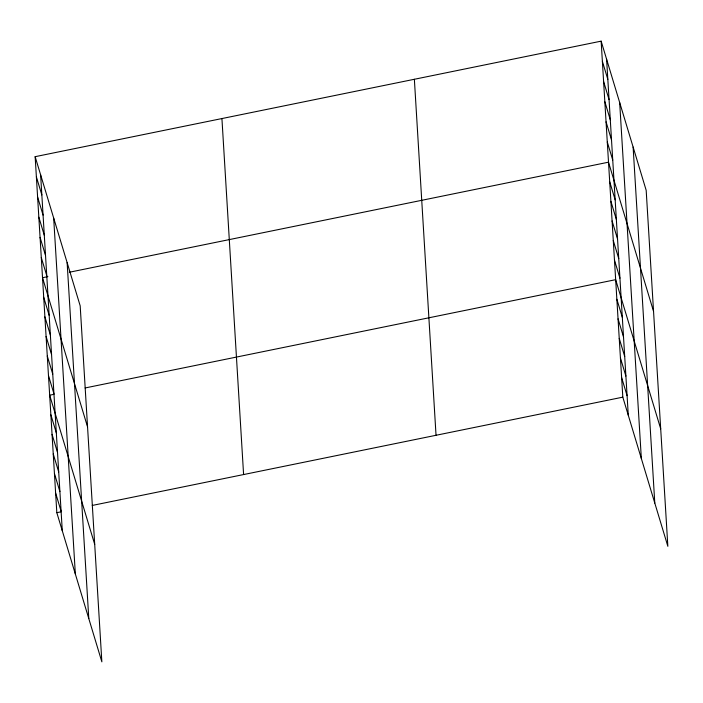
<?xml version="1.0" encoding="UTF-8"?>
<svg xmlns="http://www.w3.org/2000/svg" width="703" height="703" viewBox="0 0 703 703"><rect width="100%" height="100%" fill="white"/><g stroke="black" fill="none" stroke-linecap="round" stroke-linejoin="round"><path stroke-width="1.05" d="M35.15 156.681L80.186 305.84L101.856 661.848L56.82 512.68L35.15 156.681L601.144 41.152L646.18 190.32L667.85 546.319L622.814 397.16L601.144 41.152M47.883 276.631L42.523 277.72L87.55 426.888M69.351 272.246L608.508 162.191L653.544 311.359M53.964 394.33L49.667 395.2L94.703 544.368M85.089 387.968L615.661 279.68L660.697 428.839M56.82 512.68L61.117 511.81M92.242 505.448L622.814 397.16M602.374 61.328L607.831 79.421M603.596 81.504L609.062 99.589M604.826 101.671L610.292 119.765M606.056 121.847L611.513 139.941M607.287 142.024L612.744 160.108M609.703 181.778L615.169 199.863M610.898 201.357L616.355 219.441M612.085 220.935L617.55 239.029M613.28 240.514L618.745 258.607M614.475 260.092L619.932 278.186M616.856 299.258L622.313 317.343M618.051 318.837L623.508 336.922M619.238 338.415L624.703 356.509M620.433 357.994L625.89 376.087M621.619 377.573L627.085 395.666M36.38 176.857L41.837 194.942M37.611 197.025L43.068 215.118M38.832 217.201L44.298 235.294M40.062 237.377L45.528 255.461M41.292 257.553L46.75 275.638M43.709 297.299L49.175 315.392M44.904 316.886L50.361 334.971M46.09 336.465L51.556 354.549M47.286 356.043L52.751 374.128M48.481 375.622L53.938 393.715M50.862 414.779L56.328 432.872M52.057 434.366L57.514 452.451M53.243 453.945L58.709 472.029M54.439 473.523L59.896 491.608M55.634 493.102L61.091 511.195M633.122 147.068L654.792 503.067M619.668 102.497L641.338 458.497M606.601 59.245L628.28 415.245M414.366 79.281L436.036 435.28M221.928 118.561L243.598 474.56M67.128 262.588L88.798 618.587M53.674 218.027L75.344 574.026M40.616 174.775L62.286 530.774"/></g></svg>
